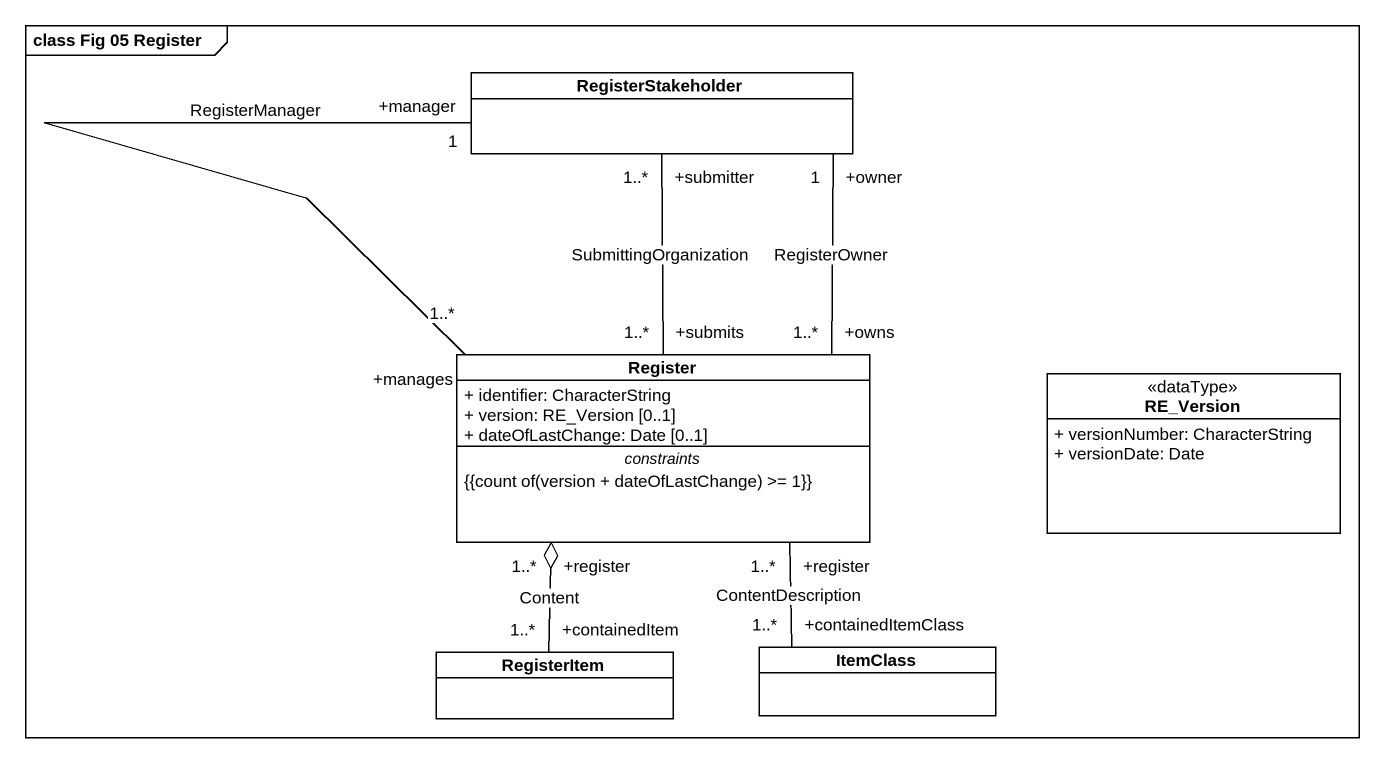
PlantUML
@startuml
mainframe class Fig 05 Register
hide circle
hide empty members
skinparam classAttributeIconSize 0
class RegisterStakeholder #FFFFFF
class Register #FFFFFF {
  + identifier: CharacterString
  + version: RE_Version [0..1]
  + dateOfLastChange: Date [0..1]
  -- constraints --
  {field} {{count of(version + dateOfLastChange) >= 1}}
}
class RE_Version <<dataType>> #FFFFFF {
  + versionNumber: CharacterString
  + versionDate: Date
}
class RegisterItem #FFFFFF
class ItemClass #FFFFFF
Register "+manages\n1..*" -up- "+manager\n1" RegisterStakeholder : RegisterManager
Register "+owns\n1..*" -up- "+owner\n1" RegisterStakeholder : RegisterOwner
Register "+submits\n1..*" -up- "+submitter\n1..*" RegisterStakeholder : SubmittingOrganization
Register "+register\n1..*" o-- "+containedItem\n1..*" RegisterItem : Content
Register "+register\n1..*" -- "+containedItemClass\n1..*" ItemClass : ContentDescription
@enduml
